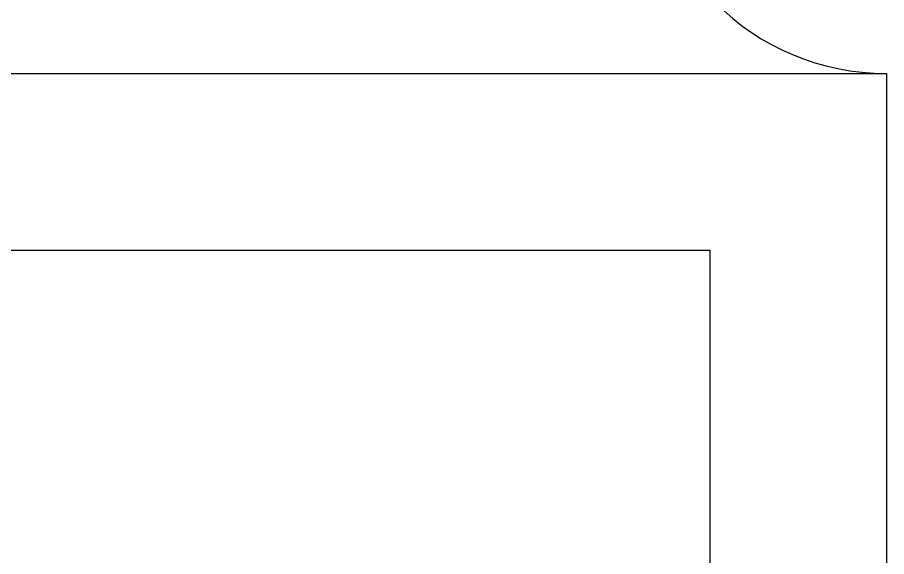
# Model space of a CAD drawing. Header units: millimetres. Extents: x 56222 to 3066687, y -650199 to -121287.
# Drawn here: x 141933.778 to 141938.694, y -185274.656 to -185271.604 of the extents above; entities that cross this region are included whole.
import ezdxf

# ---------------------------------------------------------------- set-up
doc = ezdxf.new("R2010")
doc.units = ezdxf.units.MM
doc.header["$MEASUREMENT"] = 0
doc.layers.add('$TD_AUDIT_GENERATED_(A0BDF17)', color=32, linetype='Continuous', lineweight=30)

msp = doc.modelspace()

# ---------------------------------------------------------------- linework, layer by layer
at = {"layer": '$TD_AUDIT_GENERATED_(A0BDF17)', "linetype": 'Continuous', "lineweight": 25, "ltscale": 2}
for p, q in [((141929.51, -185271.9222, 0.5173), (141938.694, -185271.9222, 0.5173)), ((141938.694, -185271.9222, 0.5173), (141938.6939, -185301.8425, 0.5173)), ((141930.51, -185272.9222, 0.5173), (141937.694, -185272.9222, 0.5173)), ((141930.51, -185272.9222, 0.5173), (141937.694, -185272.9222, 0.5173)), ((141934.602, -185272.9222, 0.5173), (141937.694, -185272.9222, 0.5173)), ((141937.694, -185272.9222, 0.5173), (141937.6939, -185280.5077, 0.5173))]:
    msp.add_line(p, q, dxfattribs=at)
msp.add_arc((141938.694, -185270.5519, 0.5173), 1.3703, 180.2432, 269.9999, dxfattribs=at)

doc.saveas('drawing.dxf')
